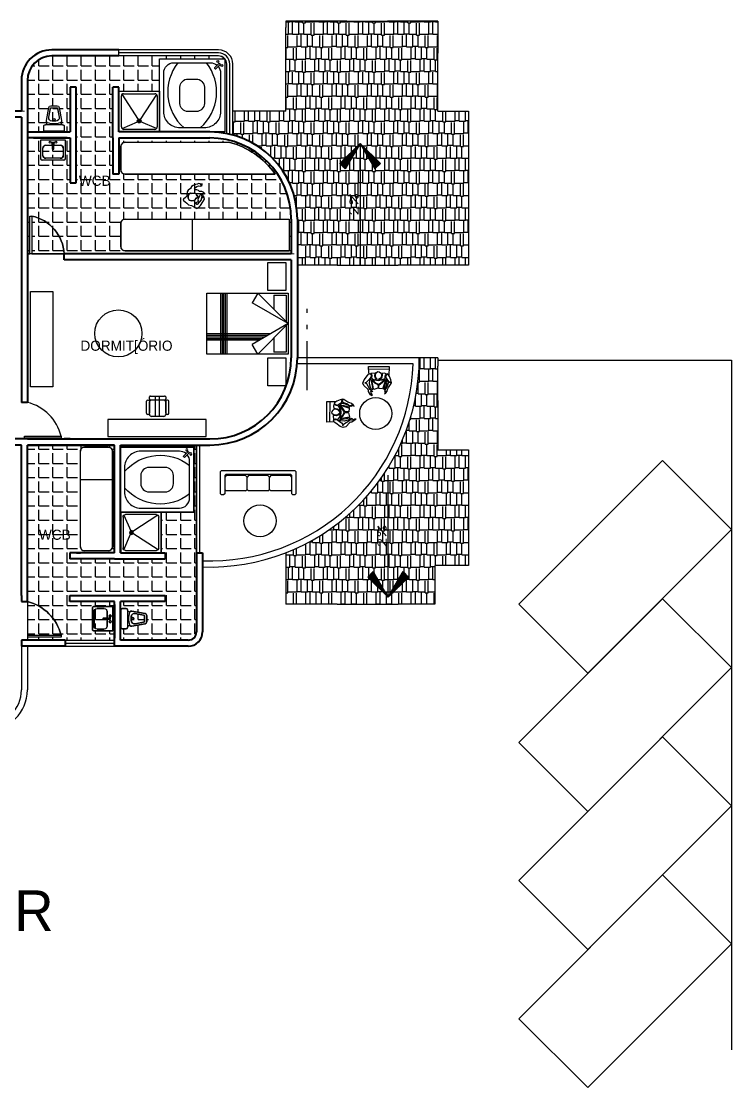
# Model space of a CAD drawing. Header units: millimetres. Extents: x 959 to 1071, y -109 to -6.
# Drawn here: x 1046.27 to 1063.75, y -32.16 to -5.93 of the extents above; entities that cross this region are included whole.
import ezdxf
from ezdxf.enums import TextEntityAlignment as Align

# ---------------------------------------------------------------- set-up
doc = ezdxf.new("R2010")
doc.units = ezdxf.units.MM
doc.linetypes.add('ACAD_ISO10W100', pattern=[18, 12, -3, 0, -3])
doc.linetypes.add('ACAD_ISO12W100', pattern=[21, 12, -3, 0, -3, 0, -3])
for name, color, linetype in [('CORTERS', 1, 'ACAD_ISO12W100'), ('e', 8, 'Continuous'), ('m', 2, 'Continuous'), ('muebless', 90, 'Continuous'), ('prory1', 4, 'Continuous'), ('RARQ', 2, 'Continuous')]:
    doc.layers.add(name, color=color, linetype=linetype)
doc.layers.add('ejes', color=4, linetype='ACAD_ISO10W100', lineweight=0)
doc.layers.add('muro', color=1, linetype='Continuous', lineweight=40)
doc.styles.add('SIMPLEX', font='SIMPLEX', dxfattribs={"height": 0.15})
pattern_1 = [(0, (0, 6.2425), (0.6477, 0.3048), [0.1524, -0.127, 0.1778, -0.0762, 0.2286, -0.1016]), (0, (0.1524, 6.2552), (0.6477, 0.3048), [0.127, -0.4826, 0.1016, -0.1524]), (0, (0.4572, 6.22346), (0.6477, 0.3048), [0.0762, -0.7874]), (90, (0, 6.24251), (-0.2159, 0.3048), [0.2921, -0.9271]), (90, (0.1524, 6.24251), (-0.2159, 0.3048), [0.28575, -0.93345]), (90, (0.2794, 6.24251), (-0.2159, 0.3048), [0.2667, -0.9525]), (90, (0.4572, 6.22346), (-0.2159, 0.3048), [0.2921, -0.9271]), (90, (0.5334, 6.22346), (-0.2159, 0.3048), [0.2921, -0.9271]), (90, (0.762, 6.24251), (-0.2159, 0.3048), [0.2794, -0.9398])]
pattern_2 = [(0, (0, 6.2425), (0, 0.34925), [0.254, -0.09525]), (90, (0, 6.2425), (-0.34925, 2e-17), [0.254, -0.09525])]

# ---------------------------------------------------------------- blocks, each defined once
blk = doc.blocks.new('MUBA02PL')
at = {"color": 0, "linetype": 'ByBlock'}
for p, q in [((0.025, -0.225), (0.025, 0.225)), ((0.145, 0.25), (0.05, 0.25)), ((0.18, 0.212), (0.18, 0.215)), ((0.18, 0.212), (0.18, -0.212)), ((0.208, 0.178), (0.238, 0.171)), ((0.609, 0.128), (0.284, 0.187)), ((0.65, -0.079), (0.65, 0.079)), ((0.05, -0.25), (0.145, -0.25)), ((0.18, -0.215), (0.18, -0.212)), ((0.208, -0.178), (0.238, -0.171)), ((0.284, -0.187), (0.609, -0.128))]:
    blk.add_line(p, q, dxfattribs=at)
for points in [[(0.575, 0.089), (0.365, 0.127, 0.467538), (0.27, 0.048), (0.27, -0.048, 0.467538), (0.365, -0.127), (0.575, -0.089, 0.362827), (0.6, -0.059), (0.6, 0.059, 0.362827)], [(0.285, -0.025, 2), (0.285, 0.025)]]:
    blk.add_lwpolyline(points, format="xyb", close=True, dxfattribs=at)
for centre, radius, start, end in [((0.05, 0.225), 0.025, 90, 180), ((0.145, 0.215), 0.035, 0, 90), ((0.215, 0.212), 0.035, 180, 257.3856), ((0.641, 0), 0.441, 159.3632, 200.6368), ((0.276, 0.138), 0.05, 79.7685, 159.3632), ((0.6, 0.079), 0.05, 0, 79.7685), ((0.05, -0.225), 0.025, 180, 270), ((0.145, -0.215), 0.035, 270, 0), ((0.215, -0.212), 0.035, 102.6144, 180), ((0.276, -0.138), 0.05, 200.6368, 280.2315), ((0.6, -0.079), 0.05, 280.2315, 0)]:
    blk.add_arc(centre, radius, start, end, dxfattribs=at)
blk = doc.blocks.new('LLAVES')
at = {"color": 0, "linetype": 'ByBlock'}
for p, q in [((0.015, 0.005), (0.015, -0.005)), ((0.095, 0.01), (0.02, 0.01)), ((0.1, -0.005), (0.1, 0.005)), ((0.02, -0.01), (0.095, -0.01))]:
    blk.add_line(p, q, dxfattribs=at)
for centre in [(0.013, 0.035), (0.013, -0.035)]:
    blk.add_circle(centre, 0.013, dxfattribs=at)
for centre, start, end in [((0.02, 0.005), 90, 180), ((0.095, 0.005), 0, 90), ((0.02, -0.005), 180, 270), ((0.095, -0.005), 270, 360)]:
    blk.add_arc(centre, 0.005, start, end, dxfattribs=at)
blk = doc.blocks.new('MUBA08PL')
at = {"color": 0, "linetype": 'ByBlock'}
for p, q in [((0.025, -0.3), (0.025, 0.3)), ((0.025, 0.3), (0.495, 0.3)), ((0.525, 0.27), (0.525, -0.27)), ((0.161, 0.019), (0.161, 0.179)), ((0.233, 0.251), (0.411, 0.251)), ((0.483, 0.179), (0.483, -0.179)), ((0.161, -0.179), (0.161, -0.019)), ((0.411, -0.251), (0.233, -0.251)), ((0.495, -0.3), (0.025, -0.3))]:
    blk.add_line(p, q, dxfattribs=at)
for centre, radius, start, end in [((0.495, 0.27), 0.03, 360, 90), ((0.233, 0.179), 0.072, 90, 180), ((0.411, 0.179), 0.072, 360, 90), ((0.233, -0.179), 0.072, 180, 270), ((0.411, -0.179), 0.072, 270, 360), ((0.495, -0.27), 0.03, 270, 360)]:
    blk.add_arc(centre, radius, start, end, dxfattribs=at)
at = {"color": 0, "linetype": 'ByBlock', "xscale": 2, "yscale": 2, "zscale": 2}
blk.add_blockref('LLAVES', (0.06, 0), dxfattribs=at)
blk = doc.blocks.new('*X16')
at = {"color": 0}
for p, q in [((1.246, 13.32), (1.315, 13.32)), ((1.247, 13.33), (1.314, 13.33)), ((1.247, 13.31), (1.313, 13.31)), ((1.25, 13.304), (1.25, 13.337)), ((1.252, 13.34), (1.309, 13.34)), ((1.253, 13.3), (1.308, 13.3)), ((1.26, 13.293), (1.26, 13.349)), ((1.262, 13.35), (1.299, 13.35)), ((1.265, 13.29), (1.296, 13.29)), ((1.27, 13.288), (1.27, 13.354)), ((1.28, 13.286), (1.28, 13.355)), ((1.29, 13.288), (1.29, 13.354)), ((1.3, 13.292), (1.3, 13.349)), ((1.31, 13.303), (1.31, 13.338))]:
    blk.add_line(p, q, dxfattribs=at)
blk = doc.blocks.new('Btp1')
at = {"layer": 'm'}
for p, q in [((0, -0.5), (0, 0.5)), ((0, 0.5), (1, 0.5)), ((0.063, -0.381), (0.063, 0.381)), ((0.081, 0.423), (0.249, 0.045)), ((0.123, 0.441), (0.889, 0.441)), ((0.925, 0.426), (0.306, 0.028)), ((0.939, 0.391), (0.939, -0.381)), ((1, 0.5), (1, -0.5)), ((0.081, -0.423), (0.25, -0.039)), ((0.922, -0.423), (0.306, -0.022)), ((1, -0.5), (0, -0.5)), ((0.889, -0.441), (0.123, -0.441))]:
    blk.add_line(p, q, dxfattribs=at)
for radius in [0.0456, 0.0407]:
    blk.add_circle((0.268, 0.003), radius, dxfattribs=at)
for centre, radius, start, end in [((0.123, 0.381), 0.06, 90, 180), ((0.889, 0.391), 0.05, 360, 90), ((0.123, -0.381), 0.06, 180, 270), ((0.879, -0.381), 0.06, 270, 0)]:
    blk.add_arc(centre, radius, start, end, dxfattribs=at)
blk.add_blockref('*X16', (-1.012, -13.318), dxfattribs=at)
blk = doc.blocks.new('Muba13pl')
at = {"color": 0, "linetype": 'ByBlock'}
blk.add_lwpolyline([(0.025, -0.8), (0.025, 0.8), (1.825, 0.8), (1.825, -0.8)], close=True, dxfattribs=at)
for points in [[(0.213, 0.64, -0.178696), (0.375, 0.7), (1.325, 0.7, -0.414214), (1.725, 0.3), (1.725, -0.3, -0.414214), (1.325, -0.7), (0.375, -0.7, -0.414214), (0.125, -0.45)], [(0.125, -0.45), (0.125, 0.45, -0.178696), (0.185, 0.612)]]:
    blk.add_lwpolyline(points, format="xyb", dxfattribs=at)
blk.add_lwpolyline([(0.525, -0.1), (0.525, 0.1, -0.414214), (0.725, 0.3), (1.125, 0.3, -0.414214), (1.325, 0.1), (1.325, -0.1, -0.414214), (1.125, -0.3), (0.725, -0.3, -0.414214)], format="xyb", close=True, dxfattribs=at)
for centre, start, end in [((0.846, -0.565), 41.0514, 128.237), ((0.846, 0.565), 231.763, 318.9486)]:
    blk.add_arc(centre, 1.165, start, end, dxfattribs=at)
at = {"color": 0, "linetype": 'ByBlock', "xscale": 2, "yscale": 2, "zscale": 2, "rotation": 315}
blk.add_blockref('LLAVES', (0.125, 0.7), dxfattribs=at)
blk = doc.blocks.new('CAMA2')
for p, q in [((-1.5, 0), (-1.5, 2)), ((-0.75, 2), (-1.5, 1.25)), ((-1.5, 2), (0, 2)), ((-1.45, 1.95), (-0.8, 1.95)), ((-1.45, 1.65), (-1.45, 1.95)), ((-0.75, 2), (-1.262, 1.113)), ((-0.75, 2), (-0.238, 1.113)), ((-0.75, 2), (0, 1.25)), ((-0.7, 1.95), (-0.05, 1.95)), ((-0.05, 1.95), (-0.05, 1.65)), ((0, 2), (0, 0)), ((-1.45, 1.65), (-1.1, 1.65)), ((-0.4, 1.65), (-0.05, 1.65)), ((-0.5, 1.567), (-0.5, 0)), ((-0.46, 1.498), (-0.46, 0)), ((-0.42, 1.428), (-0.42, 0)), ((-0.38, 1.359), (-0.38, 0)), ((-1.5, 1.25), (-1.262, 1.113)), ((-0.34, 1.29), (-0.34, 0)), ((0, 1.25), (-0.238, 1.113)), ((0, 0.5), (-1.5, 0.5)), ((0, 0.46), (-1.5, 0.46)), ((0, 0.42), (-1.5, 0.42)), ((0, 0.38), (-1.5, 0.38)), ((0, 0.34), (-1.5, 0.34)), ((0, 0), (-1.5, 0))]:
    blk.add_line(p, q)
blk = doc.blocks.new('SIREC')
for p, q in [((-0.275, 0.075), (-0.275, 0.37)), ((-0.245, 0.4), (-0.23, 0.4)), ((-0.2, 0.43), (-0.2, 0.481)), ((-0.2, 0.35), (-0.2, 0.075)), ((-0.2, 0.075), (-0.2, 0.35)), ((-0.2, 0.35), (-0.2, 0.075)), ((-0.2, 0.075), (-0.2, 0.35)), ((-0.172, 0.5), (0.172, 0.5)), ((0.17, 0.4), (-0.17, 0.4)), ((-0.05, 0), (-0.05, 0.5)), ((0.05, 0), (0.05, 0.5)), ((0.2, 0.481), (0.2, 0.43)), ((0.2, 0.37), (0.2, 0.075)), ((0.2, 0.075), (0.2, 0.35)), ((0.2, 0.35), (0.2, 0.075)), ((0.245, 0.4), (0.23, 0.4)), ((0.275, 0.075), (0.275, 0.37)), ((-0.245, 0.045), (-0.23, 0.045)), ((0.15, 0), (-0.15, 0)), ((0.245, 0.045), (0.23, 0.045))]:
    blk.add_line(p, q)
for centre, radius, start, end in [((-0.245, 0.37), 0.03, 90, 180), ((-0.23, 0.37), 0.03, 360, 90), ((-0.172, 0.47), 0.03, 90, 159.444), ((-0.17, 0.43), 0.03, 179.8576, 270), ((-0.15, 0.35), 0.05, 90, 180), ((0.15, 0.35), 0.05, 0, 90), ((0.17, 0.43), 0.03, 270, 0.1424), ((0.172, 0.47), 0.03, 20.556, 90), ((0.23, 0.37), 0.03, 90, 180), ((0.245, 0.37), 0.03, 0, 90), ((-0.245, 0.075), 0.03, 180, 270), ((-0.23, 0.075), 0.03, 270, 0), ((-0.15, 0.05), 0.05, 180, 270), ((0.15, 0.05), 0.05, 270, 0), ((0.23, 0.075), 0.03, 180, 270), ((0.245, 0.075), 0.03, 270, 360)]:
    blk.add_arc(centre, radius, start, end)
blk = doc.blocks.new('Eschum14')
at = {"color": 0, "linetype": 'ByBlock'}
for points in [[(0.272, 0.15), (0.263, 0.187), (0.269, 0.218), (0.283, 0.233), (0.288, 0.231), (0.297, 0.189), (0.31, 0.242), (0.316, 0.242), (0.325, 0.14), (0.311, 0.125), (0.294, 0.051), (0.282, 0.012), (0.256, -0.026), (0.231, -0.032), (0.204, -0.05), (0.161, -0.108), (0.126, -0.132), (0.105, -0.136), (0.065, -0.141), (0.032, -0.139), (0.013, -0.139), (-0.012, -0.17), (-0.055, -0.225), (-0.08, -0.228), (-0.125, -0.185), (-0.156, -0.142), (-0.199, -0.099), (-0.215, -0.024), (-0.283, 0.105), (-0.269, 0.14), (-0.213, 0.195), (-0.124, 0.249), (-0.06, 0.29), (0.016, 0.281), (0.035, 0.223), (0.023, 0.217), (-0.007, 0.25), (-0.029, 0.246), (-0.013, 0.24), (-0.005, 0.227), (-0.017, 0.219), (-0.06, 0.211), (-0.076, 0.214), (-0.186, 0.117), (-0.191, 0.107), (-0.154, 0.067), (-0.138, 0.091), (-0.114, 0.136), (-0.102, 0.144), (-0.081, 0.137), (-0.034, 0.145), (0.021, 0.175), (0.052, 0.188), (0.073, 0.288), (0.086, 0.292), (0.104, 0.279), (0.132, 0.224), (0.133, 0.174), (0.154, 0.147), (0.169, 0.102), (0.172, 0.074), (0.205, 0.051), (0.228, 0.069), (0.254, 0.103)], [(-0.073, 0.065), (-0.035, 0.077), (-0.029, 0.103), (0.017, 0.127), (0.038, 0.1), (0.071, 0.094), (0.093, 0.044), (0.084, -0.016), (0.087, -0.047), (0.067, -0.093), (0.021, -0.106), (-0.033, -0.105), (-0.078, -0.086), (-0.095, -0.029), (-0.089, 0.033)]]:
    blk.add_lwpolyline(points, close=True, dxfattribs=at)
blk = doc.blocks.new('Musa03pl')
at = {"color": 0, "linetype": 'ByBlock'}
for p, q in [((-0.79, -0.125), (-0.825, -0.16)), ((-0.31, -0.125), (-0.79, -0.125)), ((-0.31, -0.125), (-0.275, -0.16)), ((-0.24, -0.125), (-0.275, -0.16)), ((-0.275, -0.465), (-0.275, -0.16)), ((0.24, -0.125), (-0.24, -0.125)), ((0.24, -0.125), (0.275, -0.16)), ((0.31, -0.125), (0.275, -0.16)), ((0.275, -0.465), (0.275, -0.16)), ((0.275, -0.465), (0.275, -0.16)), ((0.79, -0.125), (0.31, -0.125)), ((0.825, -0.16), (0.79, -0.125)), ((-0.79, -0.5), (-0.825, -0.465)), ((-0.31, -0.5), (-0.79, -0.5)), ((-0.31, -0.5), (-0.275, -0.465)), ((-0.24, -0.5), (-0.275, -0.465)), ((0.24, -0.5), (-0.24, -0.5)), ((0.24, -0.5), (0.275, -0.465)), ((0.31, -0.5), (0.275, -0.465)), ((0.79, -0.5), (0.31, -0.5)), ((0.825, -0.465), (0.79, -0.5))]:
    blk.add_line(p, q, dxfattribs=at)
blk.add_lwpolyline([(-0.9, -0.6), (-0.925, -0.575), (-0.925, -0.025), (-0.9, 0), (0.9, 0), (0.925, -0.025), (0.925, -0.575), (0.9, -0.6), (0.85, -0.6), (0.825, -0.575), (0.825, -0.125), (0.8, -0.1), (-0.8, -0.1), (-0.825, -0.125), (-0.825, -0.575), (-0.85, -0.6)], close=True, dxfattribs=at)
blk = doc.blocks.new('Eschum15')
at = {"color": 0, "linetype": 'ByBlock'}
blk.add_line((-0.514, -0.139), (-0.161, -0.502), dxfattribs=at)
for points in [[(-0.012, 0.209), (-0.052, 0.208), (-0.106, 0.204), (-0.142, 0.184), (-0.193, 0.164), (-0.304, 0.142), (-0.328, 0.132), (-0.362, 0.069), (-0.396, -0.009), (-0.41, -0.067), (-0.406, -0.094), (-0.379, -0.097), (-0.323, -0.067), (-0.303, -0.01), (-0.296, 0.059), (-0.317, 0.089), (-0.318, 0.113), (-0.303, 0.097), (-0.281, 0.075), (-0.259, 0.079), (-0.167, 0.131), (-0.117, 0.133), (-0.055, 0.164), (-0.055, 0.17), (-0.086, 0.172), (-0.067, 0.187), (-0.012, 0.209)], [(-0.007, 0.012), (-0.067, -0.047), (-0.181, -0.029), (-0.269, -0.025), (-0.243, -0.002), (-0.082, 0.079), (-0.061, 0.084)], [(0.191, -0.077), (0.205, -0.049), (0.219, -0.002), (0.242, 0.018), (0.247, -0.023), (0.227, -0.116), (0.207, -0.13), (0.199, -0.155), (0.2, -0.298), (0.175, -0.357), (0.097, -0.39), (-0.03, -0.411), (-0.077, -0.419), (-0.113, -0.405), (-0.116, -0.369), (-0.101, -0.344), (-0.06, -0.322), (0.004, -0.313), (0.06, -0.31), (0.112, -0.312), (0.136, -0.331), (0.121, -0.291), (0.158, -0.142), (0.16, -0.09), (0.159, -0.057), (0.167, -0.04), (0.174, -0.073)], [(-0.164, -0.124), (-0.206, -0.092), (-0.266, -0.066), (-0.296, -0.061), (-0.328, -0.093), (-0.376, -0.114), (-0.392, -0.117), (-0.372, -0.156), (-0.322, -0.192), (-0.298, -0.158), (-0.257, -0.133), (-0.198, -0.122)], [(-0.302, -0.268), (-0.309, -0.231), (-0.303, -0.191), (-0.283, -0.166), (-0.24, -0.144), (-0.205, -0.139), (-0.157, -0.15), (-0.136, -0.181), (-0.142, -0.221), (-0.161, -0.253), (-0.18, -0.277), (-0.209, -0.3), (-0.244, -0.307), (-0.284, -0.296)], [(-0.053, -0.25), (-0.044, -0.174), (-0.059, -0.107), (-0.087, -0.061), (-0.087, -0.061), (-0.263, -0.039), (-0.279, -0.044), (-0.2, -0.08), (-0.13, -0.134), (-0.076, -0.201)], [(-0.21, -0.322), (-0.128, -0.39), (-0.125, -0.357), (-0.111, -0.333), (-0.063, -0.299), (-0.065, -0.258), (-0.09, -0.205), (-0.117, -0.177), (-0.127, -0.229), (-0.154, -0.27)], [(0.096, -0.058), (0.095, -0.075), (-0.034, -0.258), (-0.031, -0.162), (-0.057, -0.072), (-0.019, -0.025), (0.005, -0.006)], [(-0.036, -0.293), (0.117, -0.078), (0.139, -0.086), (0.123, -0.15), (0.077, -0.23), (0.002, -0.295)]]:
    blk.add_lwpolyline(points, close=True, dxfattribs=at)
for points in [[(-0.285, -0.02), (-0.203, 0.038), (-0.075, 0.106), (-0.086, 0.126), (-0.193, 0.092), (-0.273, 0.033), (-0.285, -0.02)], [(-0.098, -0.432), (-0.207, -0.552), (-0.566, -0.189), (-0.4, -0.028)]]:
    blk.add_lwpolyline(points, dxfattribs=at)
blk = doc.blocks.new('*X23')
at = {"color": 0}
for p, q in [((2.255, 0.756), (2.578, 0.756)), ((2.257, 0.774), (2.56, 0.774)), ((2.275, 0.792), (2.542, 0.792)), ((2.286, 0.738), (2.596, 0.738)), ((2.294, 0.81), (2.525, 0.81)), ((2.312, 0.828), (2.507, 0.828)), ((2.317, 0.72), (2.614, 0.72)), ((2.33, 0.846), (2.489, 0.846)), ((2.348, 0.864), (2.471, 0.864)), ((2.348, 0.702), (2.631, 0.702)), ((2.367, 0.882), (2.454, 0.882)), ((2.38, 0.684), (2.649, 0.684)), ((2.385, 0.9), (2.436, 0.9)), ((2.403, 0.918), (2.418, 0.918)), ((2.411, 0.666), (2.667, 0.666)), ((2.442, 0.648), (2.685, 0.648)), ((2.473, 0.63), (2.702, 0.63)), ((2.504, 0.612), (2.72, 0.612)), ((2.535, 0.594), (2.738, 0.594)), ((2.567, 0.576), (2.756, 0.576)), ((2.598, 0.558), (2.774, 0.558)), ((2.629, 0.54), (2.791, 0.54)), ((2.66, 0.522), (2.809, 0.522)), ((2.691, 0.504), (2.827, 0.504)), ((2.723, 0.486), (2.845, 0.486)), ((2.754, 0.468), (2.863, 0.468)), ((2.785, 0.45), (2.88, 0.45)), ((2.816, 0.432), (2.898, 0.432)), ((2.847, 0.414), (2.916, 0.414)), ((2.878, 0.396), (2.934, 0.396)), ((2.91, 0.378), (2.951, 0.378)), ((2.941, 0.36), (2.969, 0.36)), ((2.972, 0.342), (2.987, 0.342)), ((3.003, 0.324), (3.005, 0.324)), ((2.458, 0), (2.694, 0)), ((2.489, 0.018), (2.712, 0.018)), ((2.52, 0.036), (2.729, 0.036)), ((2.552, 0.054), (2.747, 0.054)), ((2.583, 0.072), (2.765, 0.072)), ((2.614, 0.09), (2.783, 0.09)), ((2.645, 0.108), (2.801, 0.108)), ((2.676, 0.126), (2.818, 0.126)), ((2.707, 0.144), (2.836, 0.144)), ((2.739, 0.162), (2.854, 0.162)), ((2.77, 0.18), (2.872, 0.18)), ((2.801, 0.198), (2.89, 0.198)), ((2.832, 0.216), (2.907, 0.216)), ((2.863, 0.234), (2.925, 0.234)), ((2.895, 0.252), (2.943, 0.252)), ((2.926, 0.27), (2.961, 0.27)), ((2.957, 0.288), (2.978, 0.288)), ((2.988, 0.306), (2.996, 0.306)), ((2.248, -0.126), (2.569, -0.126)), ((2.266, -0.144), (2.552, -0.144)), ((2.271, -0.108), (2.587, -0.108)), ((2.284, -0.162), (2.534, -0.162)), ((2.302, -0.09), (2.605, -0.09)), ((2.302, -0.18), (2.516, -0.18)), ((2.321, -0.198), (2.498, -0.198)), ((2.333, -0.072), (2.623, -0.072)), ((2.339, -0.216), (2.481, -0.216)), ((2.357, -0.234), (2.463, -0.234)), ((2.365, -0.054), (2.641, -0.054)), ((2.375, -0.252), (2.445, -0.252)), ((2.394, -0.27), (2.427, -0.27)), ((2.396, -0.036), (2.658, -0.036)), ((2.427, -0.018), (2.676, -0.018))]:
    blk.add_line(p, q, dxfattribs=at)
blk = doc.blocks.new('Rapp1')
at = {"layer": 'RARQ'}
for p, q in [((1.35, 0.468), (1.486, 0.604)), ((1.98, 0.105), (1.486, 0.604)), ((1.98, 0.105), (1.35, 0.468)), ((1.98, 0.102), (-1.02, 0.102)), ((1.98, 0.101), (1.35, -0.263)), ((1.98, 0.101), (1.486, -0.398)), ((1.35, -0.263), (1.486, -0.398))]:
    blk.add_line(p, q, dxfattribs=at)
at = {"layer": 'RARQ', "xscale": 0.8264462809917356, "yscale": 0.8264462809917356, "zscale": 0.8264462809917356}
blk.add_blockref('*X23', (-0.506, -0.161), dxfattribs=at)
at = {"layer": 'RARQ', "style": 'SIMPLEX', "width": 1.5}
blk.add_attdef('PEN', text='', height=0.2, dxfattribs=at).set_placement((0.48, 0.255), align=Align.MIDDLE)

msp = doc.modelspace()

# ---------------------------------------------------------------- hatches: boundary and pattern name
at = {"layer": 'e'}
h = msp.add_hatch(dxfattribs=at)
h.set_pattern_fill('AR-RSHKE', color=256, scale=0.001, style=0)
h.set_pattern_definition(pattern_1)
h.paths.add_polyline_path([(1053.063, -10.804), (1053.063, -11.936), (1054.045, -11.936), (1055.545, -11.936), (1057.271, -11.936), (1057.271, -8.141), (1056.521, -8.141), (1056.521, -6.718), (1056.521, -5.934), (1056.371, -5.934), (1055.281, -5.934), (1054.277, -5.934), (1052.776, -5.934), (1052.776, -6.084), (1052.776, -8.141), (1051.476, -8.141), (1051.476, -8.729, -0.338576)])
h = msp.add_hatch(dxfattribs=at)
h.set_pattern_fill('ANGLE', color=256, scale=0.05, style=0)
h.set_pattern_definition(pattern_2)
h.paths.add_polyline_path([(1052.913, -11.654), (1052.913, -10.804, 0.414214), (1050.913, -8.804), (1048.676, -8.804), (1048.676, -9.695), (1048.526, -9.695), (1048.526, -8.804), (1048.526, -8.654), (1048.526, -7.554), (1048.676, -7.554), (1048.676, -7.654), (1049.676, -7.654), (1049.676, -6.854), (1051.276, -6.854, 0.213757), (1051.126, -6.787), (1048.676, -6.787), (1048.526, -6.787), (1047.026, -6.787, 0.414214), (1046.426, -7.387), (1046.426, -8.654), (1047.476, -8.654), (1047.476, -7.554), (1047.626, -7.554), (1047.626, -8.654), (1047.626, -8.804), (1047.626, -9.739), (1047.626, -9.904), (1047.476, -9.904), (1047.476, -8.804), (1046.576, -8.804), (1046.426, -8.804), (1046.426, -11.654), (1046.484, -11.654), (1046.484, -10.725), (1046.534, -10.725, -0.344604), (1047.326, -11.654)])
h.paths.add_polyline_path([(1048.726, -10.897, -0.414214), (1048.826, -10.797), (1052.863, -10.797), (1052.863, -11.582), (1048.826, -11.582, -0.414214), (1048.726, -11.482)], flags=16)
h.paths.add_polyline_path([(1048.726, -9.595), (1048.726, -9.009, -0.414214), (1048.826, -8.909), (1051.375, -8.909, -0.18377), (1052.518, -9.695), (1048.826, -9.695, -0.414214)], flags=16)
h.paths.add_polyline_path([(1047.324, -9.346), (1046.784, -9.346, -0.414214), (1046.754, -9.316), (1046.754, -8.846), (1047.354, -8.846), (1047.354, -9.316, -0.414214)], flags=16)
h.paths.add_polyline_path([(1047.233, -9.304), (1046.875, -9.304, -0.414214), (1046.803, -9.232), (1046.803, -9.054, -0.414214), (1046.875, -8.982), (1047.035, -8.982), (1047.035, -8.912), (1047.074, -8.912), (1047.074, -8.982), (1047.233, -8.982, -0.414214), (1047.305, -9.054), (1047.305, -9.232, -0.414214)], flags=0)
h.paths.add_polyline_path([(1047.054, -9.067, -0.160128), (1047.054, -9.074, 6.244998)], flags=0)
h.paths.add_polyline_path([(1047.097, -8.907, -1), (1047.149, -8.907, -1)], flags=0)
h.paths.add_polyline_path([(1047.054, -8.925, -0.160128), (1047.054, -8.919, 6.244998)], flags=0)
h.paths.add_polyline_path([(1046.957, -8.907, -1), (1047.009, -8.907, -1)], flags=0)
h.paths.add_polyline_path([(1047.327, -8.634), (1046.827, -8.634), (1046.827, -8.514, -0.414214), (1046.862, -8.479), (1046.865, -8.479, 0.351104), (1046.899, -8.452), (1046.906, -8.421, -0.261343), (1046.89, -8.375), (1046.949, -8.05, -0.362827), (1046.998, -8.009), (1047.157, -8.009, -0.362827), (1047.206, -8.05), (1047.264, -8.375, -0.261343), (1047.248, -8.421), (1047.255, -8.452, 0.351104), (1047.289, -8.479), (1047.292, -8.479, -0.414214), (1047.327, -8.514)], flags=16)
h.paths.add_polyline_path([(1050.732, -10.281), (1050.726, -10.265), (1050.734, -10.27)], flags=16)
h.paths.add_polyline_path([(1050.381, -10.285), (1050.38, -10.231), (1050.393, -10.185), (1050.439, -10.165), (1050.47, -10.168), (1050.53, -10.159), (1050.58, -10.181), (1050.586, -10.214), (1050.613, -10.235), (1050.589, -10.281), (1050.563, -10.287), (1050.551, -10.325), (1050.519, -10.341), (1050.457, -10.347), (1050.4, -10.33)], flags=16)
h.paths.add_polyline_path([(1047.125, -8.389), (1047.029, -8.389, -0.467538), (1046.951, -8.295), (1046.993, -8.059), (1047.162, -8.059), (1047.204, -8.295, -0.467538)], flags=0)
h.paths.add_polyline_path([(1047.102, -8.374), (1047.052, -8.374, -2)], flags=0)
h.paths.add_polyline_path([(1047.326, -11.654, 0.344604), (1046.534, -10.725), (1046.534, -11.654)], flags=17)
h = msp.add_hatch(dxfattribs=at)
h.set_pattern_fill('AR-RSHKE', color=256, scale=0.001, style=0)
h.set_pattern_definition(pattern_1)
h.paths.add_polyline_path([(1057.271, -16.477), (1056.521, -16.477), (1056.521, -15.263), (1056.521, -14.42), (1056.521, -14.208), (1056.063, -14.208, -0.309524), (1052.776, -19.01), (1052.776, -20.272), (1054.045, -20.272), (1055.545, -20.272), (1056.446, -20.272), (1056.446, -19.322), (1057.271, -19.322)])
h = msp.add_hatch(dxfattribs=at)
h.set_pattern_fill('ANGLE', color=256, scale=0.05, style=0)
h.set_pattern_definition(pattern_2)
h.paths.add_polyline_path([(1050.581, -19.158), (1050.581, -19.008), (1050.581, -16.358), (1048.714, -16.358), (1048.714, -16.408), (1050.514, -16.408), (1050.514, -18.008), (1049.714, -18.008), (1049.714, -19.008), (1049.814, -19.008), (1049.814, -19.158), (1048.714, -19.158), (1048.564, -19.158), (1047.629, -19.158), (1047.464, -19.158), (1047.464, -19.008), (1047.629, -19.008), (1048.564, -19.008), (1048.564, -16.358), (1046.426, -16.358), (1046.426, -20.058), (1046.426, -20.208, -0.279299), (1047.252, -21.036), (1047.252, -21.086), (1046.426, -21.086), (1046.426, -21.154), (1047.352, -21.154), (1048.564, -21.154), (1048.564, -20.208), (1047.464, -20.208), (1047.464, -20.058), (1047.629, -20.058), (1048.564, -20.058), (1048.714, -20.058), (1049.814, -20.058), (1049.814, -20.208), (1048.714, -20.208), (1048.714, -21.154), (1050.381, -21.154, 0.414214), (1050.581, -20.954)])
h.paths.add_polyline_path([(1047.729, -18.858), (1047.729, -16.508, -0.414214), (1047.829, -16.408), (1048.414, -16.408, -0.414214), (1048.514, -16.508), (1048.514, -18.858, -0.414214), (1048.414, -18.958), (1047.829, -18.958, -0.414214)], flags=16)
h.paths.add_polyline_path([(1048.052, -20.331), (1048.522, -20.331), (1048.522, -20.931), (1048.052, -20.931, -0.414214), (1048.022, -20.901), (1048.022, -20.361, -0.414214)], flags=16)
h.paths.add_polyline_path([(1048.136, -20.38), (1048.314, -20.38, -0.414214), (1048.386, -20.452), (1048.386, -20.611), (1048.456, -20.611), (1048.456, -20.65), (1048.386, -20.65), (1048.386, -20.81, -0.414214), (1048.314, -20.882), (1048.136, -20.882, -0.414214), (1048.064, -20.81), (1048.064, -20.452, -0.414214)], flags=0)
h.paths.add_polyline_path([(1048.301, -20.631, 0.079556), (1048.298, -20.63, 1.000003), (1048.298, -20.65, -0.852611), (1048.295, -20.631, -0.852611), (1048.298, -20.611, 1.172868)], flags=0)
h.paths.add_polyline_path([(1048.487, -20.561, -1), (1048.435, -20.561, -1)], flags=0)
h.paths.add_polyline_path([(1048.45, -20.631, -0.852611), (1048.446, -20.65, 1.172868), (1048.443, -20.631, 0.160128)], flags=0)
h.paths.add_polyline_path([(1048.487, -20.702, -1), (1048.435, -20.702, -1)], flags=0)
h.paths.add_polyline_path([(1048.733, -20.402, -0.414214), (1048.758, -20.377), (1048.853, -20.377, -0.414214), (1048.888, -20.412), (1048.888, -20.415, 0.351104), (1048.915, -20.449), (1048.946, -20.456, -0.261343), (1048.992, -20.44), (1049.316, -20.498, -0.362827), (1049.358, -20.548), (1049.358, -20.706, -0.362827), (1049.316, -20.755), (1048.992, -20.814, -0.261343), (1048.946, -20.798), (1048.915, -20.805, 0.351104), (1048.888, -20.839), (1048.888, -20.842, -0.414214), (1048.853, -20.877), (1048.758, -20.877, -0.414214), (1048.733, -20.852)], flags=16)
h.paths.add_polyline_path([(1049.072, -20.5), (1049.283, -20.538, -0.362827), (1049.308, -20.568), (1049.308, -20.686, -0.362827), (1049.283, -20.716), (1049.072, -20.754, -0.467538), (1048.978, -20.675), (1048.978, -20.579, -0.467538)], flags=0)
h.paths.add_polyline_path([(1048.993, -20.602, -2), (1048.993, -20.652)], flags=0)
h.paths.add_polyline_path([(1046.426, -20.208), (1046.426, -21.036), (1047.252, -21.036, 0.279299)], flags=16)
h.paths.add_polyline_path([(1047.571, -19.13), (1050.071, -19.13), (1050.071, -20.03), (1047.571, -20.03)], flags=25)

# ---------------------------------------------------------------- linework, layer by layer
for p, q in [((1052.776, -5.934), (1052.776, -6.084)), ((1054.277, -5.934), (1052.776, -5.934)), ((1054.277, -5.934), (1055.281, -5.934)), ((1056.371, -5.934), (1055.281, -5.934)), ((1056.521, -5.934), (1056.371, -5.934)), ((1056.521, -5.934), (1056.521, -6.718)), ((1052.776, -8.141), (1052.776, -6.084)), ((1051.126, -6.637), (1048.676, -6.637)), ((1048.676, -6.787), (1048.676, -6.637)), ((1051.126, -6.712), (1048.676, -6.712)), ((1051.126, -6.787), (1048.676, -6.787)), ((1056.521, -8.141), (1056.521, -6.718)), ((1051.326, -8.694), (1051.326, -6.987)), ((1051.401, -8.71), (1051.401, -6.987)), ((1051.476, -8.729), (1051.476, -6.987)), ((1048.676, -8.654), (1048.676, -7.554)), ((1052.776, -8.141), (1051.476, -8.141)), ((1056.521, -8.141), (1057.271, -8.141)), ((1057.271, -8.141), (1057.271, -11.936)), ((1048.676, -9.695), (1048.676, -9.639)), ((1054.045, -11.936), (1053.063, -11.936)), ((1054.045, -11.936), (1055.545, -11.936)), ((1057.271, -11.936), (1055.545, -11.936)), ((1056.521, -14.208), (1053.063, -14.208)), ((1055.911, -14.358), (1053.063, -14.358)), ((1056.521, -14.208), (1056.521, -14.42)), ((1056.521, -15.263), (1056.521, -14.42)), ((1056.521, -15.263), (1056.521, -16.477)), ((1050.581, -16.358), (1050.581, -19.008)), ((1050.656, -16.358), (1050.656, -19.008)), ((1056.521, -16.477), (1057.271, -16.477)), ((1057.271, -16.477), (1057.271, -19.322)), ((1052.776, -19.039), (1052.776, -20.272)), ((1057.271, -19.322), (1056.446, -19.322)), ((1056.446, -19.322), (1056.446, -20.272)), ((1054.045, -20.272), (1052.776, -20.272)), ((1054.045, -20.272), (1055.545, -20.272)), ((1056.446, -20.272), (1055.545, -20.272)), ((1047.352, -21.154), (1048.564, -21.154)), ((1047.352, -21.229), (1048.564, -21.229)), ((1046.276, -21.304), (1046.276, -22.38)), ((1046.426, -21.304), (1046.426, -22.38)), ((1047.352, -21.304), (1048.564, -21.304))]:
    msp.add_line(p, q)
for points in [[(1046.484, -11.654), (1046.484, -10.725), (1046.534, -10.725), (1046.534, -11.654)], [(1046.426, -21.036), (1047.252, -21.036), (1047.252, -21.086), (1046.426, -21.086)]]:
    msp.add_lwpolyline(points)
msp.add_lwpolyline([(1047.252, -16.186), (1046.352, -16.186), (1046.352, -16.136), (1047.252, -16.136)], close=True)
for centre, radius, start, end in [((1051.126, -6.987), 0.35, 0, 90), ((1051.126, -6.987), 0.275, 0, 90), ((1051.126, -6.987), 0.2, 0, 90), ((1046.337, -11.696), 0.991, 2.4342, 78.4908), ((1050.913, -14.208), 5.15, 267.9731, 0), ((1050.913, -14.208), 5, 267.9731, 358.2809), ((1046.156, -16.404), 1.128, 13.7242, 76.1441), ((1046.156, -21.304), 1.128, 13.7242, 76.1441), ((1045.426, -22.38), 0.85, 270, 360), ((1045.426, -22.38), 1, 270, 360)]:
    msp.add_arc(centre, radius, start, end)
at = {"layer": 'CORTERS', "ltscale": 0.1}
msp.add_line((1053.301, -15.004), (1053.301, -12.726), dxfattribs=at)
at = {"layer": 'e'}
for p, q in [((1047.326, -11.654), (1046.426, -11.654)), ((1046.426, -20.208), (1046.426, -21.154))]:
    msp.add_line(p, q, dxfattribs=at)
for points in [[(1050.913, -8.804), (1048.676, -8.804), (1048.676, -9.695), (1048.526, -9.695), (1048.526, -8.804), (1048.526, -8.654), (1048.526, -7.554), (1048.676, -7.554), (1048.676, -7.654), (1049.676, -7.654), (1049.676, -6.854), (1051.276, -6.854, 0.213757), (1051.126, -6.787), (1048.676, -6.787), (1048.526, -6.787), (1047.026, -6.787, 0.414214), (1046.426, -7.387), (1046.426, -8.654), (1047.476, -8.654), (1047.476, -7.554), (1047.626, -7.554), (1047.626, -8.654), (1047.626, -8.804), (1047.626, -9.739), (1047.626, -9.904), (1047.476, -9.904), (1047.476, -8.804), (1046.576, -8.804), (1046.426, -8.804), (1046.426, -11.654), (1046.484, -11.654), (1046.484, -10.725), (1046.534, -10.725, -0.344604), (1047.326, -11.654), (1052.913, -11.654), (1052.913, -10.804, 0.414214)], [(1046.827, -8.634), (1046.827, -8.514, -0.414214), (1046.862, -8.479), (1046.865, -8.479, 0.351104), (1046.899, -8.452), (1046.906, -8.421, -0.261343), (1046.89, -8.375), (1046.949, -8.05, -0.362827), (1046.998, -8.009), (1047.157, -8.009, -0.362827), (1047.206, -8.05), (1047.264, -8.375, -0.261343), (1047.248, -8.421), (1047.255, -8.452, 0.351104), (1047.289, -8.479), (1047.292, -8.479, -0.414214), (1047.327, -8.514), (1047.327, -8.634)], [(1047.125, -8.389), (1047.029, -8.389, -0.467538), (1046.951, -8.295), (1046.993, -8.059), (1047.162, -8.059), (1047.204, -8.295, -0.467538)], [(1047.102, -8.374), (1047.052, -8.374, -2)], [(1047.324, -9.346), (1046.784, -9.346, -0.414214), (1046.754, -9.316), (1046.754, -8.846), (1047.354, -8.846), (1047.354, -9.316, -0.414214)], [(1047.233, -9.304), (1046.875, -9.304, -0.414214), (1046.803, -9.232), (1046.803, -9.054, -0.414214), (1046.875, -8.982), (1047.035, -8.982), (1047.035, -8.912), (1047.074, -8.912), (1047.074, -8.982), (1047.233, -8.982, -0.414214), (1047.305, -9.054), (1047.305, -9.232, -0.414214)], [(1046.957, -8.907, -1), (1047.009, -8.907, -1)], [(1047.054, -8.919, 6.244998), (1047.054, -8.925, -0.079558), (1047.054, -8.922, -0.079557)], [(1047.097, -8.907, -1), (1047.149, -8.907, -1)], [(1048.726, -9.595), (1048.726, -9.009, -0.414214), (1048.826, -8.909), (1051.375, -8.909, -0.18377), (1052.518, -9.695), (1048.826, -9.695, -0.414214)], [(1047.054, -9.074, 6.244998), (1047.054, -9.067, -0.160128)], [(1046.534, -10.725), (1046.534, -11.654), (1047.326, -11.654, 0.344604)], [(1048.726, -10.897, -0.414214), (1048.826, -10.797), (1052.863, -10.797), (1052.863, -11.582), (1048.826, -11.582, -0.414214), (1048.726, -11.482)], [(1050.581, -19.158), (1050.581, -19.008), (1050.581, -16.358), (1048.714, -16.358), (1048.714, -16.408), (1050.514, -16.408), (1050.514, -18.008), (1049.714, -18.008), (1049.714, -19.008), (1049.814, -19.008), (1049.814, -19.158), (1048.714, -19.158), (1048.564, -19.158), (1047.629, -19.158), (1047.464, -19.158), (1047.464, -19.008), (1047.629, -19.008), (1048.564, -19.008), (1048.564, -16.358), (1046.426, -16.358), (1046.426, -20.058), (1046.426, -20.208, -0.279299), (1047.252, -21.036), (1047.252, -21.086), (1046.426, -21.086), (1046.426, -21.154), (1047.352, -21.154), (1048.564, -21.154), (1048.564, -20.208), (1047.464, -20.208), (1047.464, -20.058), (1047.629, -20.058), (1048.564, -20.058), (1048.714, -20.058), (1049.814, -20.058), (1049.814, -20.208), (1048.714, -20.208), (1048.714, -21.154), (1050.381, -21.154, 0.414214), (1050.581, -20.954)], [(1047.729, -18.858), (1047.729, -16.508, -0.414214), (1047.829, -16.408), (1048.414, -16.408, -0.414214), (1048.514, -16.508), (1048.514, -18.858, -0.414214), (1048.414, -18.958), (1047.829, -18.958, -0.414214)], [(1046.426, -20.208), (1046.426, -21.036), (1047.252, -21.036, 0.279299)], [(1048.052, -20.331), (1048.522, -20.331), (1048.522, -20.931), (1048.052, -20.931, -0.414214), (1048.022, -20.901), (1048.022, -20.361, -0.414214)], [(1048.136, -20.38), (1048.314, -20.38, -0.414214), (1048.386, -20.452), (1048.386, -20.611), (1048.456, -20.611), (1048.456, -20.65), (1048.386, -20.65), (1048.386, -20.81, -0.414214), (1048.314, -20.882), (1048.136, -20.882, -0.414214), (1048.064, -20.81), (1048.064, -20.452, -0.414214)], [(1048.733, -20.402, -0.414214), (1048.758, -20.377), (1048.853, -20.377, -0.414214), (1048.888, -20.412), (1048.888, -20.415, 0.351104), (1048.915, -20.449), (1048.946, -20.456, -0.261343), (1048.992, -20.44), (1049.316, -20.498, -0.362827), (1049.358, -20.548), (1049.358, -20.706, -0.362827), (1049.316, -20.755), (1048.992, -20.814, -0.261343), (1048.946, -20.798), (1048.915, -20.805, 0.351104), (1048.888, -20.839), (1048.888, -20.842, -0.414214), (1048.853, -20.877), (1048.758, -20.877, -0.414214), (1048.733, -20.852)], [(1048.301, -20.631, 0.079556), (1048.298, -20.63, 1.000003), (1048.298, -20.65, -0.852611), (1048.295, -20.631, -0.852611), (1048.298, -20.611, 1.172868)], [(1048.487, -20.561, -1), (1048.435, -20.561, -1)], [(1048.487, -20.702, -1), (1048.435, -20.702, -1)], [(1048.45, -20.631, -0.852611), (1048.446, -20.65, 1.172868), (1048.443, -20.631, 0.160128)], [(1049.072, -20.5), (1049.283, -20.538, -0.362827), (1049.308, -20.568), (1049.308, -20.686, -0.362827), (1049.283, -20.716), (1049.072, -20.754, -0.467538), (1048.978, -20.675), (1048.978, -20.579, -0.467538)], [(1048.993, -20.602, -2), (1048.993, -20.652)]]:
    msp.add_lwpolyline(points, format="xyb", close=True, dxfattribs=at)
for points in [[(1050.381, -10.285), (1050.38, -10.231), (1050.393, -10.185), (1050.439, -10.165), (1050.47, -10.168), (1050.53, -10.159), (1050.58, -10.181), (1050.586, -10.214), (1050.613, -10.235), (1050.589, -10.281), (1050.563, -10.287), (1050.551, -10.325), (1050.519, -10.341), (1050.457, -10.347), (1050.4, -10.33)], [(1050.732, -10.281), (1050.734, -10.27), (1050.726, -10.265)]]:
    msp.add_lwpolyline(points, close=True, dxfattribs=at)
at = {"layer": 'ejes'}
for p, q in [((1052.776, -5.934), (1052.776, -6.009)), ((1056.521, -5.934), (1056.446, -5.934)), ((1046.276, -8.141), (1046.351, -8.141)), ((1057.271, -8.141), (1057.196, -8.141)), ((1052.913, -11.654), (1052.988, -11.654))]:
    msp.add_line(p, q, dxfattribs=at)
at = {"layer": 'muebless'}
for p, q in [((1048.826, -8.909), (1051.375, -8.909)), ((1048.726, -9.009), (1048.726, -9.595)), ((1048.826, -9.695), (1052.518, -9.695)), ((1048.726, -10.897), (1048.726, -11.482)), ((1048.826, -10.797), (1052.863, -10.797)), ((1050.484, -11.582), (1050.484, -10.797)), ((1052.863, -10.797), (1052.863, -11.582)), ((1048.826, -11.582), (1052.863, -11.582)), ((1056.521, -14.269), (1063.745, -14.269)), ((1063.745, -14.269), (1063.745, -31.232)), ((1047.729, -18.858), (1047.729, -16.508)), ((1048.414, -16.408), (1047.829, -16.408)), ((1048.514, -18.858), (1048.514, -16.508)), ((1047.729, -17.201), (1048.514, -17.201)), ((1048.414, -18.958), (1047.829, -18.958))]:
    msp.add_line(p, q, dxfattribs=at)
for points in [[(1052.781, -11.865), (1052.781, -12.554), (1052.337, -12.554), (1052.337, -11.865)], [(1046.497, -12.581), (1047.052, -12.581), (1047.052, -14.928), (1046.497, -14.928)], [(1052.781, -14.21), (1052.781, -14.899), (1052.337, -14.899), (1052.337, -14.21)], [(1048.405, -16.15), (1050.819, -16.15), (1050.819, -15.726), (1048.405, -15.726)], [(1058.513, -20.27), (1060.21, -21.967), (1063.745, -18.432), (1062.048, -16.735)], [(1058.513, -23.671), (1060.21, -25.368), (1063.745, -21.833), (1062.048, -20.136)], [(1058.513, -27.067), (1060.21, -28.764), (1063.745, -25.228), (1062.048, -23.531)], [(1058.513, -30.467), (1060.21, -32.164), (1063.745, -28.629), (1062.048, -26.932)]]:
    msp.add_lwpolyline(points, close=True, dxfattribs=at)
for centre, radius in [((1048.661, -13.612), 0.579), ((1054.99, -15.581), 0.394), ((1052.145, -18.221), 0.394)]:
    msp.add_circle(centre, radius, dxfattribs=at)
for centre, radius, start, end in [((1048.826, -9.009), 0.1, 90, 180), ((1050.913, -10.804), 1.95, 34.6529, 76.3051), ((1048.826, -9.595), 0.1, 180, 270), ((1048.826, -10.897), 0.1, 90, 180), ((1048.826, -11.482), 0.1, 180, 270), ((1047.829, -16.508), 0.1, 90, 180), ((1048.414, -16.508), 0.1, 360, 90), ((1047.829, -18.858), 0.1, 180, 270), ((1048.414, -18.858), 0.1, 270, 0)]:
    msp.add_arc(centre, radius, start, end, dxfattribs=at)
at = {"layer": 'muro'}
for p, q in [((1048.526, -6.637), (1047.026, -6.637)), ((1048.526, -6.787), (1047.026, -6.787)), ((1048.676, -6.637), (1048.526, -6.637)), ((1048.676, -6.787), (1048.526, -6.787)), ((1046.276, -7.387), (1046.276, -8.141)), ((1046.426, -7.387), (1046.426, -15.308)), ((1047.626, -7.554), (1047.476, -7.554)), ((1047.476, -7.554), (1047.476, -8.654)), ((1047.626, -8.654), (1047.626, -7.554)), ((1048.676, -7.554), (1048.526, -7.554)), ((1048.526, -8.654), (1048.526, -7.554)), ((1048.676, -8.654), (1048.676, -7.554)), ((1048.676, -8.654), (1048.676, -7.554)), ((1046.276, -8.141), (1038.81, -8.14)), ((1046.276, -8.291), (1044.276, -8.291)), ((1046.276, -8.291), (1046.276, -15.308)), ((1046.426, -8.654), (1047.476, -8.654)), ((1047.626, -8.804), (1047.626, -8.654)), ((1048.526, -8.804), (1048.526, -8.654)), ((1050.913, -8.654), (1048.676, -8.654)), ((1047.405, -8.804), (1046.426, -8.804)), ((1046.576, -8.804), (1047.476, -8.804)), ((1047.476, -8.804), (1047.476, -9.904)), ((1047.626, -9.739), (1047.626, -8.804)), ((1048.526, -8.804), (1048.526, -9.695)), ((1048.676, -8.804), (1050.913, -8.804)), ((1048.676, -8.804), (1048.676, -9.695)), ((1048.676, -9.695), (1048.526, -9.695)), ((1047.476, -9.904), (1047.626, -9.904)), ((1047.626, -9.904), (1047.626, -9.739)), ((1052.913, -10.804), (1052.913, -11.654)), ((1053.063, -10.804), (1053.063, -14.208)), ((1052.913, -11.654), (1047.326, -11.654)), ((1047.326, -11.804), (1047.326, -11.654)), ((1052.913, -11.804), (1047.326, -11.804)), ((1052.913, -11.804), (1052.913, -14.208)), ((1046.426, -15.308), (1046.276, -15.308)), ((1046.426, -16.208), (1041.623, -16.208)), ((1046.426, -16.208), (1050.913, -16.208)), ((1047.476, -16.208), (1047.326, -16.208)), ((1046.276, -16.358), (1041.773, -16.358)), ((1046.276, -19.158), (1046.276, -16.358)), ((1046.426, -20.058), (1046.426, -16.358)), ((1048.564, -16.358), (1046.426, -16.358)), ((1046.426, -16.358), (1048.564, -16.358)), ((1048.564, -19.008), (1048.564, -16.358)), ((1048.564, -19.008), (1048.564, -16.358)), ((1048.714, -16.358), (1050.913, -16.358)), ((1048.714, -19.008), (1048.714, -16.358)), ((1048.714, -18.008), (1048.714, -19.008)), ((1047.464, -19.008), (1047.464, -19.158)), ((1047.629, -19.008), (1047.464, -19.008)), ((1047.629, -19.008), (1047.729, -19.008)), ((1048.564, -19.008), (1047.629, -19.008)), ((1048.714, -19.008), (1049.714, -19.008)), ((1048.714, -19.008), (1049.814, -19.008)), ((1049.814, -19.008), (1049.814, -19.158)), ((1050.581, -19.008), (1050.731, -19.008)), ((1050.581, -19.008), (1050.581, -19.158)), ((1050.731, -19.008), (1050.731, -19.158)), ((1046.276, -20.058), (1046.276, -19.158)), ((1047.629, -19.158), (1047.464, -19.158)), ((1048.564, -19.158), (1047.629, -19.158)), ((1048.564, -19.158), (1048.714, -19.158)), ((1048.714, -19.158), (1049.814, -19.158)), ((1050.581, -19.158), (1050.581, -20.954)), ((1050.731, -19.158), (1050.731, -20.954)), ((1046.276, -20.058), (1046.276, -20.208)), ((1046.426, -20.208), (1046.426, -20.058)), ((1047.464, -20.058), (1047.629, -20.058)), ((1047.464, -20.208), (1047.464, -20.058)), ((1047.629, -20.058), (1048.564, -20.058)), ((1048.564, -20.058), (1048.714, -20.058)), ((1048.714, -20.058), (1049.814, -20.058)), ((1049.814, -20.058), (1049.814, -20.208)), ((1046.276, -20.208), (1046.426, -20.208)), ((1048.564, -20.208), (1047.464, -20.208)), ((1048.564, -21.304), (1048.564, -20.208)), ((1048.564, -20.279), (1048.564, -21.108)), ((1048.714, -21.154), (1048.714, -20.208)), ((1049.814, -20.208), (1048.714, -20.208)), ((1047.352, -21.154), (1046.276, -21.154)), ((1046.276, -21.154), (1046.276, -21.304)), ((1047.352, -21.154), (1047.352, -21.304)), ((1050.381, -21.154), (1048.714, -21.154)), ((1047.352, -21.304), (1046.276, -21.304)), ((1050.381, -21.304), (1048.564, -21.304))]:
    msp.add_line(p, q, dxfattribs=at)
for centre, radius, start, end in [((1047.026, -7.387), 0.75, 90, 180), ((1047.026, -7.387), 0.6, 90, 180), ((1050.913, -10.804), 2.15, 360, 90), ((1050.913, -10.804), 2, 360, 90), ((1050.913, -14.208), 2, 270, 0), ((1050.913, -14.208), 2.15, 270, 0), ((1050.381, -20.954), 0.35, 270, 0), ((1050.381, -20.954), 0.2, 270, 0)]:
    msp.add_arc(centre, radius, start, end, dxfattribs=at)

# ---------------------------------------------------------------- block references
at = {"rotation": 90}
msp.add_blockref('Btp1', (1049.176, -8.654), dxfattribs=at)
at = {"layer": 'muebless', "extrusion": (0, 0, -1), "xscale": -1, "zscale": -1, "rotation": 90}
for name, p in [('Muba13pl', (-1050.476, -6.829)), ('MUBA08PL', (-1047.054, -8.821))]:
    msp.add_blockref(name, p, dxfattribs=at)
at = {"layer": 'muebless', "xscale": -1}
for name, p, rotation in [('MUBA02PL', (1047.077, -8.659), 270), ('Eschum14', (1050.486, -10.252), 270), ('Btp1', (1048.714, -18.508), 180)]:
    msp.add_blockref(name, p, dxfattribs=dict(at, rotation=rotation))
at = {"layer": 'muebless'}
for name, p, rotation in [('CAMA2', (1050.839, -14.121), 270), ('Eschum15', (1055.054, -14.961), 224.9815504737952), ('Eschum15', (1054.322, -15.553), 314.9815504737952)]:
    msp.add_blockref(name, p, dxfattribs=dict(at, rotation=rotation))
for name, p in [('SIREC', (1049.627, -15.651)), ('Musa03pl', (1052.101, -16.984)), ('MUBA02PL', (1048.708, -20.627))]:
    msp.add_blockref(name, p, dxfattribs=at)
at = {"layer": 'muebless', "extrusion": (0, 0, -1), "zscale": -1}
for name, p in [('Muba13pl', (-1050.539, -17.208)), ('MUBA08PL', (-1048.547, -20.631))]:
    msp.add_blockref(name, p, dxfattribs=at)
at = {"layer": 'prory1', "rotation": 90}
msp.add_blockref('Rapp1', (1054.71, -10.916), dxfattribs=at).add_auto_attribs({'PEN': '2%'})
at = {"layer": 'prory1'}
ref = msp.add_blockref('Rapp1', (1055.4, -18.121), dxfattribs=dict(at, xscale=-1, rotation=90))
ref.add_attrib('PEN', '2%', dxfattribs={"layer": 'RARQ', "height": 0.2, "rotation": 90, "style": 'SIMPLEX', "width": 1.5}).set_placement((1055.144, -18.6), align=Align.MIDDLE)

# ---------------------------------------------------------------- texts
for s, height, p in [('WCB', 0.25, (1047.69, -9.981)), ('DORMIT[ÓRIO', 0.25, (1047.728, -14.038)), ('WCB', 0.25, (1046.708, -18.688)), ('PAV.SUPERIOR', 1, (1037.036, -28.311))]:
    msp.add_text(s, height=height).set_placement(p)

doc.saveas('drawing.dxf')
